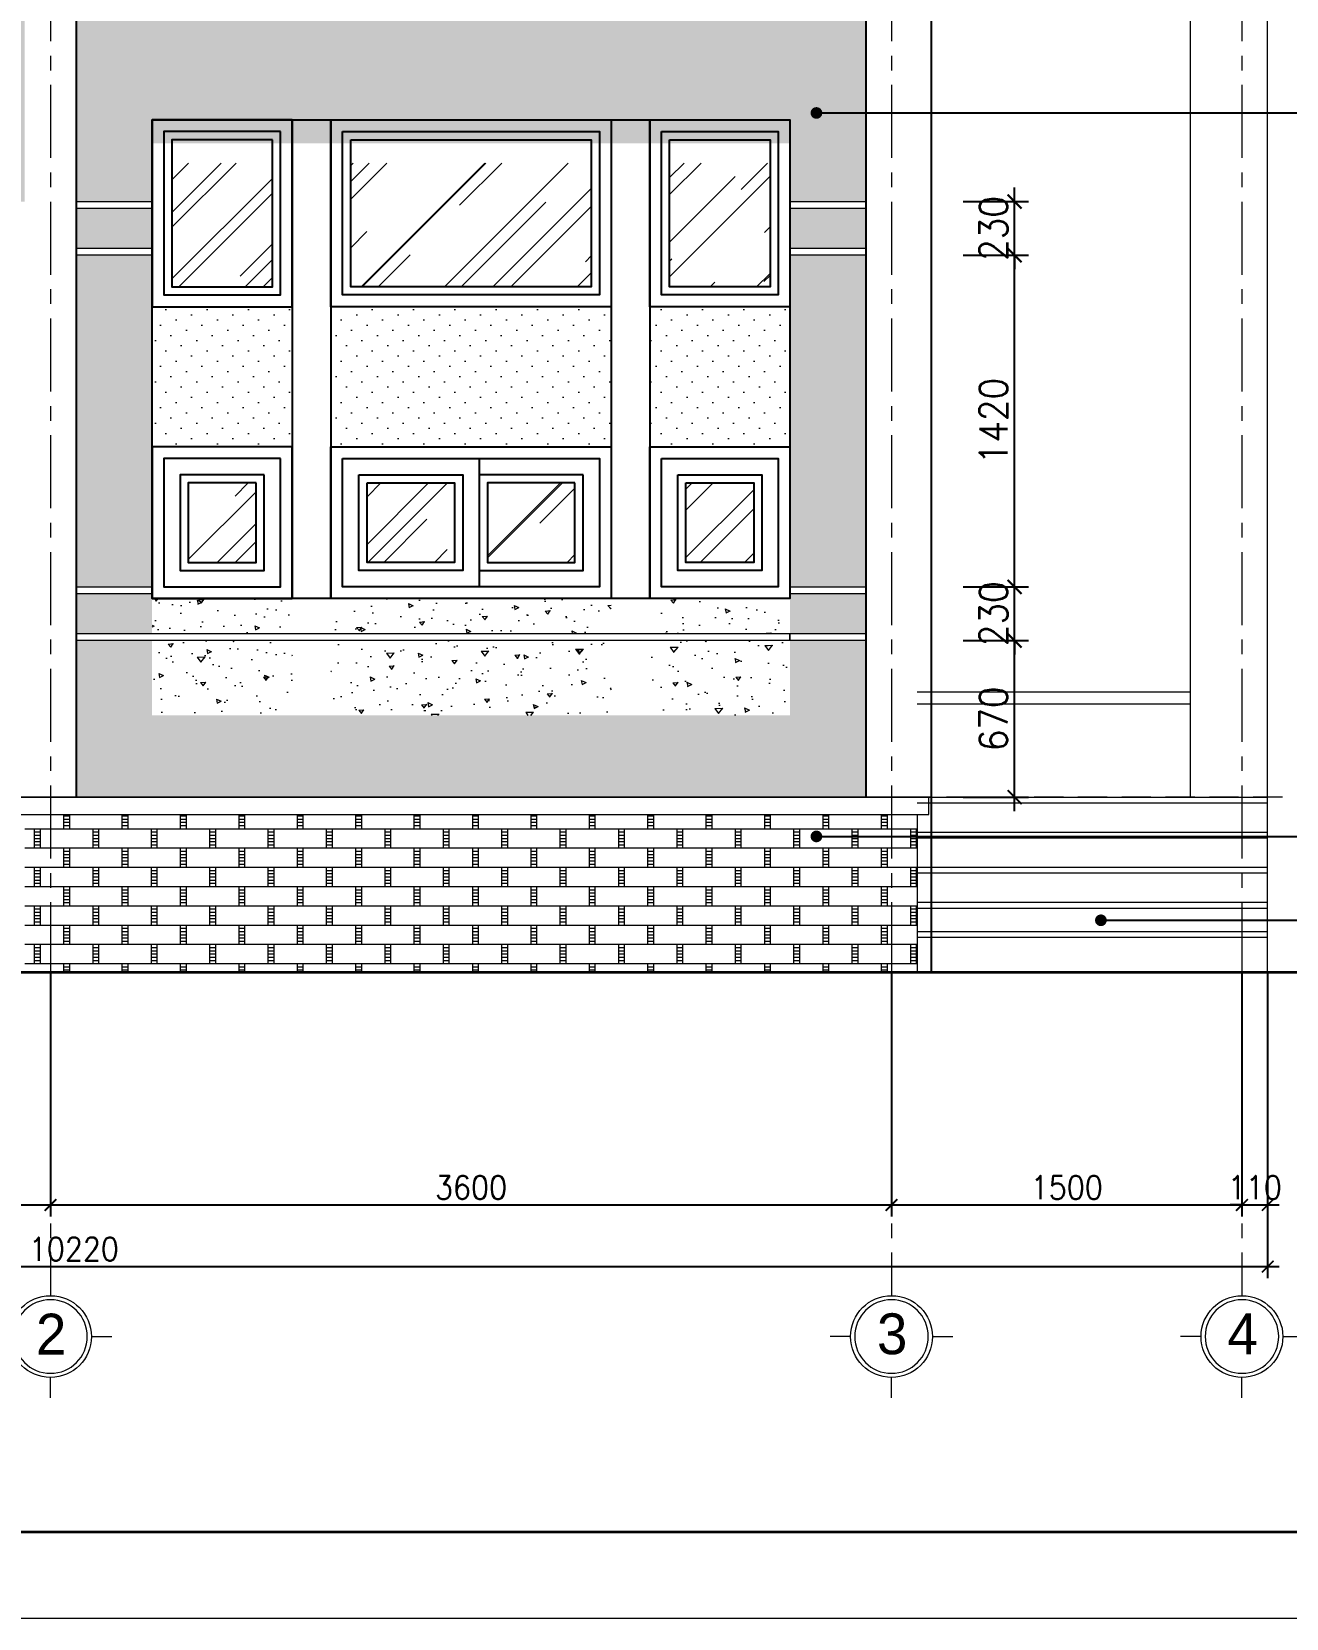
# Model space of a CAD drawing. Header units: millimetres. Extents: x -529782 to -142003, y -492574 to -273331.
# Drawn here: x -182043 to -176673, y -412168 to -405375 of the extents above; entities that cross this region are included whole.
import ezdxf
from ezdxf.enums import TextEntityAlignment as Align

# ---------------------------------------------------------------- set-up
doc = ezdxf.new("R2010")
doc.units = ezdxf.units.MM
doc.header["$LTSCALE"] = 500
doc.header["$MEASUREMENT"] = 0
doc.header["$PDMODE"] = 3
doc.linetypes.add('CENTER', pattern=[2, 1.25, -0.25, 0.25, -0.25])
doc.linetypes.add('HIDDEN', pattern=[0.375, 0.25, -0.125])
doc.layers.get('0').update_dxf_attribs({"linetype": 'CONTINUOUS', "lineweight": 13})
doc.layers.get('Defpoints').update_dxf_attribs({"color": 255, "linetype": 'CONTINUOUS', "lineweight": 13})
for name, color, linetype, lineweight in [('1.cat 30', 30, 'CONTINUOUS', 35), ('2.thay 145', 145, 'CONTINUOUS', 18), ('3.manh 08', 8, 'CONTINUOUS', 9), ('4.dim 08', 8, 'CONTINUOUS', 13), ('6.khuat 75', 75, 'HIDDEN', 18), ('7.tim 67', 67, 'CENTER', 9), ('8.vat lieu 08', 8, 'CONTINUOUS', 5), ('9.text \xad white', 7, 'CONTINUOUS', 15), ('CA.thay 145', 145, 'CONTINUOUS', 18)]:
    doc.layers.add(name, color=color, linetype=linetype, lineweight=lineweight)
doc.layers.add('DKT', color=7, linetype='CONTINUOUS')
doc.layers.add('MANH', color=5, linetype='CONTINUOUS')
doc.styles.add('CA.JSC1', font='')
doc.styles.get("Standard").update_dxf_attribs({"font": 'txt.shx', "width": 0.9})
doc.styles.get('CA.JSC1').set_extended_font_data('.VnAvantH')
doc.dimstyles.new('CA 50', dxfattribs={"dimscale": 0, "dimtxt": 100, "dimasz": 50, "dimexe": 50, "dimexo": 0, "dimgap": 25, "dimtad": 1, "dimdec": 0, "dimzin": 0, "dimdsep": 46, "dimtxsty": 'Standard', "dimblk": 'ARCHTICK', "dimcen": 0.09, "dimdle": 50, "dimclrd": 256, "dimclre": 256, "dimclrt": 7, "dimadec": 0, "dimazin": 0, "dimtfac": 1, "dimtdec": 0, "dimtix": 1, "dimtmove": 2, "dimatfit": 3, "dimldrblk": 'DOT', "dimfxl": 1, "dimtolj": 1, "dimtzin": 0, "dimarcsym": 0})
doc.dimstyles.new('CA 60', dxfattribs={"dimscale": 0, "dimtxt": 120, "dimasz": 60, "dimexe": 60, "dimexo": 0, "dimgap": 30, "dimtad": 1, "dimdec": 0, "dimzin": 0, "dimdsep": 46, "dimtxsty": 'Standard', "dimblk": 'ARCHTICK', "dimcen": 0.09, "dimdle": 60, "dimclrd": 256, "dimclre": 256, "dimclrt": 7, "dimadec": 0, "dimazin": 0, "dimtfac": 1, "dimtdec": 0, "dimtix": 1, "dimtmove": 2, "dimatfit": 3, "dimldrblk": 'DOT', "dimfxl": 1, "dimtolj": 1, "dimtzin": 0, "dimarcsym": 0})
pattern_1 = [(4.999999999999982, (105019.4376296833, 0), (138.8421236435902, -165.4655997516662), [22.5, -247.5]), (310, (105019.4376296833, 0), (130.1304448794082, 188.9976502172657), [18, -198]), (55.45139999999997, (105031.007807226, -13.78879860781272), (268.9725846598409, 23.53184058582795), [19.122057, -210.3426336]), (1.184200000000004, (105061.8640365545, 42.42640687119284), (191.2841295589419, -261.5079000273592), [33.75, -371.25]), (51.63559999999998, (105077.8043669259, 20.63407195093884), (404.9135068213073, 8.369704491915115), [28.6830864, -315.5139]), (306.1842, (105061.8640365545, 42.42640687119284), (404.9135003745738, 8.370020661975701), [27, -297]), (336, (105072.4706382723, 10.6066017177982), (41.21474294033092, -212.0314716342907), [22.5, -247.5]), (281, (105072.4706382723, 10.6066017177982), (205.4425306196299, 102.2125779185862), [17.99999999999996, -197.9999999999997]), (26.45139999999999, (105075.9051889153, -7.062689798589961), (246.657185921829, -109.8190851039854), [19.122057, -210.3426336]), (352.5, (105019.4376296833, 0), (73.19694528376418, 68.03795559190202), [0, -195.6, 0, -201, 0, -198.75]), (322.5, (105019.4376296833, 0), (139.472834970109, 27.86188266073799), [0, -114.6, 0, -191.1, 0, -75.75]), (282.5, (104972.1321860219, 47.30544366138005), (108.4562285444582, -118.0254501957619), [0, -75, 0, -234, 0, -310.5]), (272.5, (104950.9189825863, 68.51864709697648), (144.9479420621846, -102.4769949595399), [0, -97.5, 0, -155.4, 0, -220.5])]

# ---------------------------------------------------------------- blocks, each defined once
blk = doc.blocks.new('khung co loan')
at = {"layer": '1.cat 30'}
blk.add_lwpolyline([(1158.281703106128, -14553.47590842255), (1158.281703106128, -303.4759079545038), (20658.28170374641, -303.4759079545038), (20658.28170374641, -14553.47590842255)], close=True, dxfattribs=at)
at = {"layer": '3.manh 08'}
blk.add_lwpolyline([(0, -14850.00000048772), (21000.00000000023, -14850.00000048772), (21000.00000000023, -4.877219907939434e-07), (0, -4.877219907939434e-07)], close=True, dxfattribs=at)
blk = doc.blocks.new('A$C41BA5761')
at = {"layer": '2.thay 145'}
blk.add_lwpolyline([(839.9994073519047, 524.9998310285737, -3898660.642287513), (839.9994073521084, 525.0001542164828, 1.154242490888426e-06), (839.9994073524431, 524.9999926225864, 1.154242490888426e-06)], format="xyb", dxfattribs=at)
at = {"layer": '3.manh 08'}
for p, q in [((524.9994049160159, 1050.000159478077), (524.9994049160159, 875.0001713204256)), ((174.9994048396911, 525.0001523148676), (-0.000583361616008915, 525.0001523148676)), ((874.9994049923262, 525.0001523148676), (1049.999393193633, 525.0001523148676)), ((524.9994049160159, 0.0001831847475841641), (524.9994049160159, 175.000171342399))]:
    blk.add_line(p, q, dxfattribs=at)
blk.add_arc((524.9994049160159, 525.0001713313977), 349.9999999890093, 359.9999968883953, 359.9999381014106, dxfattribs=at)
blk = doc.blocks.new('_ArchTick')
at = {"color": 1, "linetype": 'ByBlock', "const_width": 0.150000081}
blk.add_lwpolyline([(-0.5000002699998731, -0.5000002699998731), (0.5000002699998731, 0.5000002699998731)], dxfattribs=at)
blk = doc.blocks.new('*D107')
at = {"layer": '4.dim 08', "lineweight": -2, "transparency": 16777216}
for p, q in [((-186862.5623703179, -409402), (-186862.5623703179, -410448.5000000001)), ((-181962.5623703179, -409402), (-181962.5623703179, -410448.5000000001)), ((-186912.5623703179, -410398.5000000001), (-181912.5623703179, -410398.5000000001))]:
    blk.add_line(p, q, dxfattribs=at)
at = {"layer": 'Defpoints', "color": 0, "transparency": 16777216}
for p in [(-186862.5623703179, -409402), (-181962.5623703179, -409402), (-181962.5623703179, -410398.5000000001)]:
    blk.add_point(p, dxfattribs=at)
at = {"layer": '4.dim 08', "lineweight": -2, "transparency": 16777216, "xscale": 50, "yscale": 50, "zscale": 50, "rotation": 180}
blk.add_blockref('_ArchTick', (-186862.5623703179, -410398.5000000001), dxfattribs=at)
at = {"layer": '4.dim 08', "lineweight": -2, "transparency": 16777216, "xscale": 50, "yscale": 50, "zscale": 50}
blk.add_blockref('_ArchTick', (-181962.5623703179, -410398.5000000001), dxfattribs=at)
at = {"layer": '4.dim 08', "color": 7, "transparency": 16777216, "insert": (-184412.5623703179, -410323.5000000001), "char_height": 100, "attachment_point": 5}
blk.add_mtext('\\A1;4900', dxfattribs=at)
blk = doc.blocks.new('_DOT')
at = {"color": 1, "linetype": 'ByBlock'}
blk.add_line((-0.5, 0), (-1, 0), dxfattribs=at)
at = {"color": 1, "linetype": 'ByBlock', "const_width": 0.5}
blk.add_lwpolyline([(-0.25, 0, 1), (0.25, 0, 1)], format="xyb", close=True, dxfattribs=at)
blk = doc.blocks.new('*D108')
at = {"layer": '4.dim 08', "lineweight": -2, "transparency": 16777216}
for p, q in [((-181962.5623703179, -409402), (-181962.5623703179, -410448.5000000001)), ((-178362.5623703187, -409402), (-178362.5623703187, -410448.5000000001)), ((-182012.5623703179, -410398.5000000001), (-178312.5623703187, -410398.5000000001))]:
    blk.add_line(p, q, dxfattribs=at)
at = {"layer": 'Defpoints', "color": 0, "transparency": 16777216}
for p in [(-181962.5623703179, -409402), (-178362.5623703187, -409402), (-178362.5623703187, -410398.5000000001)]:
    blk.add_point(p, dxfattribs=at)
at = {"layer": '4.dim 08', "lineweight": -2, "transparency": 16777216, "xscale": 50, "yscale": 50, "zscale": 50, "rotation": 180}
blk.add_blockref('_ArchTick', (-181962.5623703179, -410398.5000000001), dxfattribs=at)
at = {"layer": '4.dim 08', "lineweight": -2, "transparency": 16777216, "xscale": 50, "yscale": 50, "zscale": 50}
blk.add_blockref('_ArchTick', (-178362.5623703187, -410398.5000000001), dxfattribs=at)
at = {"layer": '4.dim 08', "color": 7, "transparency": 16777216, "insert": (-180162.5623703183, -410323.5000000001), "char_height": 100, "attachment_point": 5}
blk.add_mtext('\\A1;3600', dxfattribs=at)
blk = doc.blocks.new('*D109')
at = {"layer": '4.dim 08', "lineweight": -2, "transparency": 16777216}
for p, q in [((-178362.5623703187, -409402), (-178362.5623703187, -410448.5000000001)), ((-176862.5623703179, -409402), (-176862.5623703179, -410448.5000000001)), ((-178412.5623703187, -410398.5000000001), (-176812.5623703179, -410398.5000000001))]:
    blk.add_line(p, q, dxfattribs=at)
at = {"layer": 'Defpoints', "color": 0, "transparency": 16777216}
for p in [(-178362.5623703187, -409402), (-176862.5623703179, -409402), (-176862.5623703179, -410398.5000000001)]:
    blk.add_point(p, dxfattribs=at)
at = {"layer": '4.dim 08', "lineweight": -2, "transparency": 16777216, "xscale": 50, "yscale": 50, "zscale": 50, "rotation": 180}
blk.add_blockref('_ArchTick', (-178362.5623703187, -410398.5000000001), dxfattribs=at)
at = {"layer": '4.dim 08', "lineweight": -2, "transparency": 16777216, "xscale": 50, "yscale": 50, "zscale": 50}
blk.add_blockref('_ArchTick', (-176862.5623703179, -410398.5000000001), dxfattribs=at)
at = {"layer": '4.dim 08', "color": 7, "transparency": 16777216, "insert": (-177612.5623703183, -410323.5000000001), "char_height": 100, "attachment_point": 5}
blk.add_mtext('\\A1;1500', dxfattribs=at)
blk = doc.blocks.new('*D110')
at = {"layer": '4.dim 08', "lineweight": -2, "transparency": 16777216}
for p, q in [((-176862.5623703179, -409402), (-176862.5623703179, -410448.5000000001)), ((-176752.5623703165, -409402), (-176752.5623703165, -410448.5000000001)), ((-176862.5623703179, -410398.5000000001), (-176912.5623703179, -410398.5000000001)), ((-176862.5623703179, -410398.5000000001), (-176752.5623703165, -410398.5000000001)), ((-176752.5623703165, -410398.5000000001), (-176702.5623703165, -410398.5000000001))]:
    blk.add_line(p, q, dxfattribs=at)
at = {"layer": 'Defpoints', "color": 0, "transparency": 16777216}
for p in [(-176862.5623703179, -409402), (-176752.5623703165, -409402), (-176752.5623703165, -410398.5000000001)]:
    blk.add_point(p, dxfattribs=at)
at = {"layer": '4.dim 08', "lineweight": -2, "transparency": 16777216, "xscale": 50, "yscale": 50, "zscale": 50}
blk.add_blockref('_ArchTick', (-176862.5623703179, -410398.5000000001), dxfattribs=at)
at = {"layer": '4.dim 08', "lineweight": -2, "transparency": 16777216, "xscale": 50, "yscale": 50, "zscale": 50, "rotation": 180}
blk.add_blockref('_ArchTick', (-176752.5623703165, -410398.5000000001), dxfattribs=at)
at = {"layer": '4.dim 08', "color": 7, "transparency": 16777216, "insert": (-176807.5623703172, -410323.5000000001), "char_height": 100, "attachment_point": 5}
blk.add_mtext('\\A1;110', dxfattribs=at)
blk = doc.blocks.new('*D111')
at = {"layer": '4.dim 08', "lineweight": -2, "transparency": 16777216}
for p, q in [((-186972.5623703179, -409402), (-186972.5623703179, -410712.5000000001)), ((-176752.5623703165, -409402), (-176752.5623703165, -410712.5000000001)), ((-187022.5623703179, -410662.5000000001), (-176702.5623703165, -410662.5000000001))]:
    blk.add_line(p, q, dxfattribs=at)
at = {"layer": 'Defpoints', "color": 0, "transparency": 16777216}
for p in [(-186972.5623703179, -409402), (-176752.5623703165, -409402), (-176752.5623703165, -410662.5000000001)]:
    blk.add_point(p, dxfattribs=at)
at = {"layer": '4.dim 08', "lineweight": -2, "transparency": 16777216, "xscale": 50, "yscale": 50, "zscale": 50, "rotation": 180}
blk.add_blockref('_ArchTick', (-186972.5623703179, -410662.5000000001), dxfattribs=at)
at = {"layer": '4.dim 08', "lineweight": -2, "transparency": 16777216, "xscale": 50, "yscale": 50, "zscale": 50}
blk.add_blockref('_ArchTick', (-176752.5623703165, -410662.5000000001), dxfattribs=at)
at = {"layer": '4.dim 08', "color": 7, "transparency": 16777216, "insert": (-181862.5623703172, -410587.5000000001), "char_height": 100, "attachment_point": 5}
blk.add_mtext('\\A1;10220', dxfattribs=at)
blk = doc.blocks.new('*D316')
at = {"layer": '4.dim 08', "lineweight": -2, "transparency": 16777216}
for p, q in [((-177835.7444642841, -408712), (-177835.7444642841, -407922.0000000001)), ((-178055.7444642841, -407982.0000000001), (-177775.7444642841, -407982.0000000001)), ((-178055.7444642841, -408652), (-177775.7444642841, -408652))]:
    blk.add_line(p, q, dxfattribs=at)
at = {"layer": 'Defpoints', "color": 0, "transparency": 16777216}
for p in [(-178055.7444642841, -407982.0000000001), (-177835.7444642841, -407982.0000000001), (-178055.7444642841, -408652)]:
    blk.add_point(p, dxfattribs=at)
at = {"layer": '4.dim 08', "lineweight": -2, "transparency": 16777216, "xscale": 60, "yscale": 60, "zscale": 60}
for p, rotation in [((-177835.7444642841, -407982.0000000001), 90), ((-177835.7444642841, -408652), 270)]:
    blk.add_blockref('_ArchTick', p, dxfattribs=dict(at, rotation=rotation))
at = {"layer": '4.dim 08', "color": 7, "transparency": 16777216, "insert": (-177925.744464284, -408317.0000000001), "char_height": 120, "attachment_point": 5, "rotation": 90}
blk.add_mtext('\\A1;670', dxfattribs=at)
blk = doc.blocks.new('*D317')
at = {"layer": '4.dim 08', "lineweight": -2, "transparency": 16777216}
for p, q in [((-178055.7444642841, -407752.0000000001), (-177775.7444642841, -407752.0000000001)), ((-177835.7444642841, -407752.0000000001), (-177835.7444642841, -407692.0000000001)), ((-177835.7444642841, -407982.0000000001), (-177835.7444642841, -407752.0000000001)), ((-178055.7444642841, -407982.0000000001), (-177775.7444642841, -407982.0000000001)), ((-177835.7444642841, -407982.0000000001), (-177835.7444642841, -408042.0000000001))]:
    blk.add_line(p, q, dxfattribs=at)
at = {"layer": 'Defpoints', "color": 0, "transparency": 16777216}
for p in [(-178055.7444642841, -407752.0000000001), (-177835.7444642841, -407752.0000000001), (-178055.7444642841, -407982.0000000001)]:
    blk.add_point(p, dxfattribs=at)
at = {"layer": '4.dim 08', "lineweight": -2, "transparency": 16777216, "xscale": 60, "yscale": 60, "zscale": 60}
for p, rotation in [((-177835.7444642841, -407752.0000000001), 270), ((-177835.7444642841, -407982.0000000001), 90)]:
    blk.add_blockref('_ArchTick', p, dxfattribs=dict(at, rotation=rotation))
at = {"layer": '4.dim 08', "color": 7, "transparency": 16777216, "insert": (-177925.744464284, -407867.0000000001), "char_height": 120, "attachment_point": 5, "rotation": 90}
blk.add_mtext('\\A1;230', dxfattribs=at)
blk = doc.blocks.new('*D318')
at = {"layer": '4.dim 08', "lineweight": -2, "transparency": 16777216}
for p, q in [((-177835.7444642841, -407812.0000000001), (-177835.7444642841, -406272)), ((-178055.7444642841, -406332), (-177775.7444642841, -406332)), ((-178055.7444642841, -407752.0000000001), (-177775.7444642841, -407752.0000000001))]:
    blk.add_line(p, q, dxfattribs=at)
at = {"layer": 'Defpoints', "color": 0, "transparency": 16777216}
for p in [(-178055.7444642841, -406332), (-177835.7444642841, -406332), (-178055.7444642841, -407752.0000000001)]:
    blk.add_point(p, dxfattribs=at)
at = {"layer": '4.dim 08', "lineweight": -2, "transparency": 16777216, "xscale": 60, "yscale": 60, "zscale": 60}
for p, rotation in [((-177835.7444642841, -406332), 90), ((-177835.7444642841, -407752.0000000001), 270)]:
    blk.add_blockref('_ArchTick', p, dxfattribs=dict(at, rotation=rotation))
at = {"layer": '4.dim 08', "color": 7, "transparency": 16777216, "insert": (-177925.744464284, -407042.0000000001), "char_height": 120, "attachment_point": 5, "rotation": 90}
blk.add_mtext('\\A1;1420', dxfattribs=at)
blk = doc.blocks.new('*D319')
at = {"layer": '4.dim 08', "lineweight": -2, "transparency": 16777216}
for p, q in [((-177835.7444642841, -406102), (-177835.7444642841, -406042)), ((-178055.7444642841, -406102), (-177775.7444642841, -406102)), ((-177835.7444642841, -406332), (-177835.7444642841, -406102)), ((-178055.7444642841, -406332), (-177775.7444642841, -406332)), ((-177835.7444642841, -406332), (-177835.7444642841, -406392))]:
    blk.add_line(p, q, dxfattribs=at)
at = {"layer": 'Defpoints', "color": 0, "transparency": 16777216}
for p in [(-178055.7444642841, -406102), (-177835.7444642841, -406102), (-178055.7444642841, -406332)]:
    blk.add_point(p, dxfattribs=at)
at = {"layer": '4.dim 08', "lineweight": -2, "transparency": 16777216, "xscale": 60, "yscale": 60, "zscale": 60}
for p, rotation in [((-177835.7444642841, -406102), 270), ((-177835.7444642841, -406332), 90)]:
    blk.add_blockref('_ArchTick', p, dxfattribs=dict(at, rotation=rotation))
at = {"layer": '4.dim 08', "color": 7, "transparency": 16777216, "insert": (-177925.744464284, -406217.0000000001), "char_height": 120, "attachment_point": 5, "rotation": 90}
blk.add_mtext('\\A1;230', dxfattribs=at)

msp = doc.modelspace()

# ---------------------------------------------------------------- hatches: boundary and pattern name
at = {"layer": '2.thay 145'}
h = msp.add_hatch(dxfattribs=at)
h.set_pattern_fill('AR-CONC', color=256, scale=30, angle=315, style=0)
h.set_pattern_definition(pattern_1)
h.paths.add_polyline_path([(-185512.5623703252, -406131.9999999999), (-186042.5623703166, -406131.9999999999), (-186042.5623703166, -406301.9999999999), (-185512.5623703252, -406301.9999999999)])
h.paths.add_polyline_path([(-185512.5623703252, -406331.9999999999), (-186042.5623703166, -406331.9999999999), (-186042.5623703166, -407752), (-185512.5623703252, -407752)])
h.paths.add_polyline_path([(-185512.5623703251, -407782), (-186042.5623703166, -407782), (-186042.5623703166, -407952), (-185512.5623703252, -407952)])
h.paths.add_polyline_path([(-185512.5623703251, -407981.9999999999), (-186042.5623703166, -407982.0000000001), (-186042.5623703166, -408178.6000000002), (-186042.5623703166, -408652.0000000001), (-185972.5623703165, -408652), (-185512.5623703252, -408652)])
h.paths.add_polyline_path([(-182072.5623703165, -405302.0000000001), (-186042.5623703166, -405302.0000000001), (-186042.5623703166, -406101.9999999999), (-185512.5623703252, -406101.9999999999), (-185512.5623703252, -405752.0000000001), (-182612.5623703164, -405752.0000000002), (-182612.5623703164, -406101.9999999999), (-182072.5623703165, -406102.0000000001)])
h.paths.add_polyline_path([(-181852.5623703166, -406132), (-181852.5623703166, -406302), (-181527.5623703166, -406302), (-181527.5623703165, -406132)])
h.paths.add_polyline_path([(-181852.5623703166, -406332), (-181852.5623703166, -407752.0000000001), (-181527.5623703164, -407752.0000000001), (-181527.5623703165, -406332)])
h.paths.add_polyline_path([(-181852.5623703166, -407782), (-181852.5623703166, -407952.0000000001), (-181527.5623703165, -407952.0000000001), (-181527.5623703164, -407782.0000000001)])
h.paths.add_polyline_path([(-182132.5623703166, -407752.0000000001), (-182132.5623703166, -406331.9999999999), (-182612.5623703164, -406332), (-182612.5623703164, -407752.0000000001)])
h.paths.add_polyline_path([(-182132.5623703166, -407952.0000000001), (-182132.5623703166, -407781.9999999999), (-182612.5623703164, -407782.0000000001), (-182612.5623703164, -407952.0000000001)])
h.paths.add_polyline_path([(-182132.5623703166, -408652), (-182132.5623703166, -407982.0000000002), (-182612.5623703164, -407982.0000000001), (-182612.5623703164, -408652)])
h.paths.add_polyline_path([(-182132.5623703166, -406302), (-182132.5623703166, -406132), (-182612.5623703164, -406132), (-182612.5623703164, -406301.9999999999)])
h.paths.add_polyline_path([(-178472.5623703165, -408652.0000000001), (-178472.5623703165, -407982.0000000001), (-178797.5623703165, -407982.0000000001), (-178797.5623703165, -408302), (-181527.5623703165, -408302.0000000001), (-181527.5623703165, -407982.0000000001), (-181852.5623703166, -407982.0000000001), (-181852.5623703166, -408652.0000000001)])
h.paths.add_polyline_path([(-178472.5623703164, -407952.0000000001), (-178472.5623703165, -407782), (-178797.5623703163, -407782), (-178797.5623703164, -407952.0000000001)])
h.paths.add_polyline_path([(-178472.5623703165, -407752.0000000001), (-178472.5623703165, -406331.9999999999), (-178797.5623703165, -406332), (-178797.5623703165, -407752.0000000001)])
h.paths.add_polyline_path([(-178472.5623703165, -406301.9999999999), (-178472.5623703165, -406132.0000000001), (-178797.5623703165, -406132), (-178797.5623703165, -406302)])
h.paths.add_polyline_path([(-178472.5623703165, -406102.0000000001), (-178472.5623703165, -405302.0000000002), (-181852.5623703166, -405302), (-181852.5623703166, -406101.9999999999), (-181527.5623703166, -406102), (-181527.5623703165, -405852), (-178797.5623703164, -405852), (-178797.5623703164, -406102)])
h = msp.add_hatch(dxfattribs=at)
h.set_pattern_fill('AR-CONC', color=256, scale=30, angle=315, style=0)
h.set_pattern_definition(pattern_1)
h.paths.add_polyline_path([(-180927.5623703166, -407802.0000000002), (-181527.5623703165, -407802.0000000001), (-181527.5623703165, -407952), (-180927.5623703166, -407951.9999999999)])
h.paths.add_polyline_path([(-180927.5623703166, -407982.0000000001), (-181527.5623703165, -407982), (-181527.5623703166, -408302), (-180927.5623703166, -408302)])
h.paths.add_polyline_path([(-179562.5623703166, -407802.0000000001), (-180762.5623703165, -407802.0000000001), (-180762.5623703166, -407952.0000000001), (-179562.5623703165, -407952.0000000001)])
h.paths.add_polyline_path([(-179562.5623703166, -407982.0000000001), (-180762.5623703166, -407982.0000000001), (-180762.5623703166, -408302.0000000001), (-179562.5623703166, -408302.0000000001)])
h.paths.add_polyline_path([(-178797.5623703165, -407802.0000000001), (-179397.5623703166, -407802.0000000001), (-179397.5623703166, -407952), (-178797.5623703165, -407952)])
h.paths.add_polyline_path([(-178797.5623703165, -407982.0000000001), (-179397.5623703166, -407982.0000000001), (-179397.5623703166, -408302.0000000001), (-178797.5623703165, -408302)])
at = {"layer": '8.vat lieu 08'}
h = msp.add_hatch(dxfattribs=at)
h.set_pattern_fill('AR-RROOF', color=256, scale=300, angle=45, style=0)
h.set_pattern_definition([(45, (83285.7555357159, 0), (254.5584412271571, 678.8225099390856), [4500, -600, 1500, -300]), (45, (83461.82512423136, 388.2016228714145), (-494.2676400493967, 70.00357133746823), [900, -99, 1800, -225]), (45, (83211.50932369131, 286.3782463805517), (960.9581156325181, 1245.21504166951), [2400, -420, 1200, -300])])
h.paths.add_polyline_path([(-181012.5623703165, -405937), (-181442.5623703165, -405937), (-181442.5623703165, -406467.0000000001), (-181012.5623703165, -406467.0000000001)])
h.paths.add_polyline_path([(-179647.5623703165, -405937.0000000001), (-180677.5623703165, -405937), (-180677.5623703165, -406467), (-179647.5623703165, -406467)])
h.paths.add_polyline_path([(-178882.5623703165, -405937.0000000001), (-179312.5623703165, -405937), (-179312.5623703165, -406467.0000000001), (-178882.5623703165, -406467.0000000001)])
h.paths.add_polyline_path([(-178952.5623703163, -407307.0000000001), (-179242.5623703164, -407307), (-179242.5623703163, -407647.0000000001), (-178952.5623703163, -407647.0000000001)])
h.paths.add_polyline_path([(-179717.5623703165, -407307.0000000001), (-180092.5623703165, -407307.0000000001), (-180092.5623703165, -407647.0000000001), (-179717.5623703165, -407647.0000000001)])
h.paths.add_polyline_path([(-180232.5623703165, -407307.0000000001), (-180607.5623703165, -407307.0000000001), (-180607.5623703165, -407647.0000000001), (-180232.5623703165, -407647.0000000001)])
h.paths.add_polyline_path([(-181082.5623703164, -407307), (-181372.5623703165, -407307.0000000001), (-181372.5623703164, -407647.0000000001), (-181082.5623703164, -407647.0000000001)])
h = msp.add_hatch(dxfattribs=at)
h.set_pattern_fill('BRSTONE', color=256, scale=250, style=0)
h.set_pattern_definition([(0, (105019.4376296833, 0), (0, 82.5), []), (90, (105244.4376296833, 0), (-125, 82.50000000000001), [82.5, -82.5]), (90, (105219.4376296833, 0), (-125, 82.50000000000001), [82.5, -82.5]), (0, (105244.4376296833, 13.75), (125, 82.5), [-225, 25]), (0, (105244.4376296833, 27.5), (125, 82.5), [-225, 25]), (0, (105244.4376296833, 41.25), (125, 82.5), [-225, 25]), (0, (105244.4376296833, 55), (125, 82.5), [-225, 25]), (0, (105244.4376296833, 68.75), (125, 82.5), [-225, 25])])
h.paths.add_polyline_path([(-178252.5623703165, -408727), (-182072.5623703166, -408727.0000000001), (-182072.5623703166, -409402), (-178252.5623703166, -409402)])
at = {"layer": 'CA.thay 145'}
h = msp.add_hatch(dxfattribs=at)
h.set_pattern_fill('DOTS', color=33, scale=1000, angle=315, style=0)
h.set_pattern_definition([(315, (105019.4376296833, 0), (66.29126073623883, 22.09708691207959), [0, -62.5])])
h.paths.add_polyline_path([(-180927.5623703166, -406552.0000000001), (-181527.5623703165, -406552.0000000001), (-181527.5623703165, -407152), (-180927.5623703166, -407152.0000000001)])
h.paths.add_polyline_path([(-179562.5623703165, -406552), (-180762.5623703165, -406552), (-180762.5623703165, -407152.0000000001), (-179562.5623703165, -407152.0000000001)])
h.paths.add_polyline_path([(-178797.5623703165, -406552.0000000001), (-179397.5623703166, -406552.0000000001), (-179397.5623703166, -407152.0000000001), (-178797.5623703165, -407152)])

# ---------------------------------------------------------------- linework, layer by layer
at = {"layer": '1.cat 30'}
msp.add_line((-192725.7469919605, -409402), (-171439.4067603236, -409402), dxfattribs=at)
at = {"layer": '6.khuat 75'}
msp.add_line((-171439.4067603236, -408652), (-192725.7469919606, -408652), dxfattribs=at)
at = {"layer": '7.tim 67', "ltscale": 0.5}
for p, q in [((-181962.5623703179, -394102.6526801315), (-181962.5623703179, -410699.5000000001)), ((-178362.5623703187, -394102.6526801315), (-178362.5623703187, -410699.5000000001)), ((-176862.5623703179, -394102.6526801315), (-176862.5623703179, -410699.5000000001))]:
    msp.add_line(p, q, dxfattribs=at)
at = {"layer": 'CA.thay 145', "color": 33}
for p, q in [((-176752.5623703165, -409402), (-176752.5623703165, -398803.2153675393)), ((-177082.5623703163, -408652), (-177082.5623703165, -405302.0000000002))]:
    msp.add_line(p, q, dxfattribs=at)
at = {"layer": 'CA.thay 145'}
for p, q in [((-181527.5623703165, -407152.0000000001), (-181527.5623703165, -405752)), ((-178797.5623703165, -407152.0000000001), (-178797.5623703165, -405752)), ((-181527.5623703165, -407802.0000000001), (-181527.5623703165, -407202.0000000001)), ((-178797.5623703164, -407802.0000000002), (-178797.5623703165, -407202.0000000001)), ((-181527.5623703166, -407802.0000000001), (-180927.5623703165, -407802.0000000001)), ((-181527.5623703165, -407802.0000000001), (-180927.5623703165, -407802.0000000001)), ((-180762.5623703165, -407802.0000000001), (-179562.5623703165, -407802.0000000001)), ((-180762.5623703165, -407802.0000000001), (-179562.5623703164, -407802.0000000002)), ((-179397.5623703165, -407802.0000000001), (-178797.5623703165, -407802.0000000001)), ((-179397.5623703164, -407802.0000000002), (-178797.5623703164, -407802.0000000002)), ((-178252.5623703166, -408202.0000000001), (-177082.5623703165, -408202)), ((-178252.5623703166, -408252.0000000001), (-177082.5623703165, -408252)), ((-182122.5623703166, -408652), (-178252.5623703166, -408652.0000000001)), ((-178252.5623703166, -408652.0000000001), (-176752.5623703166, -408652)), ((-178252.5623703166, -408677.0000000001), (-176752.5623703166, -408677)), ((-182122.5623703166, -408727), (-178252.5623703166, -408727.0000000001)), ((-178252.5623703166, -408727.0000000001), (-178252.5623703166, -409402)), ((-178252.5623703166, -408802), (-176752.5623703166, -408802)), ((-178252.5623703166, -408827), (-176752.5623703166, -408827)), ((-178252.5623703166, -408952), (-176752.5623703166, -408952)), ((-178252.5623703166, -408977), (-176752.5623703166, -408977)), ((-178252.5623703166, -409102), (-176752.5623703166, -409102)), ((-178252.5623703166, -409127), (-176752.5623703166, -409127)), ((-178252.5623703166, -409227), (-176752.5623703166, -409227.0000000001)), ((-178252.5623703166, -409252), (-176752.5623703166, -409252.0000000001))]:
    msp.add_line(p, q, dxfattribs=at)
for points in [[(-181527.5623703165, -405752), (-180927.5623703165, -405752), (-180927.5623703165, -406552.0000000001), (-181527.5623703165, -406552.0000000001)], [(-180762.5623703165, -405752), (-179562.5623703165, -405752), (-179562.5623703165, -406552.0000000001), (-180762.5623703165, -406552.0000000001)], [(-180762.5623703165, -405752), (-179562.5623703165, -405752), (-179562.5623703165, -406552.0000000001), (-180762.5623703165, -406552.0000000001)], [(-180762.5623703165, -405752), (-179562.5623703165, -405752), (-179562.5623703165, -406552), (-180762.5623703165, -406552)], [(-179397.5623703165, -405752), (-178797.5623703165, -405752), (-178797.5623703165, -406552.0000000001), (-179397.5623703165, -406552.0000000001)], [(-181527.5623703164, -407152.0000000001), (-180927.5623703164, -407152.0000000001), (-180927.5623703165, -407802.0000000001), (-181527.5623703165, -407802.0000000001)], [(-180762.5623703165, -407152.0000000001), (-179562.5623703165, -407152.0000000001), (-179562.5623703165, -407802.0000000001), (-180762.5623703165, -407802.0000000001)], [(-179397.5623703164, -407152.0000000001), (-178797.5623703163, -407152.0000000001), (-178797.5623703165, -407802.0000000001), (-179397.5623703165, -407802.0000000001)], [(-178202.5623703165, -408652.0000000001), (-182122.5623703166, -408652.0000000001), (-182122.5623703166, -408727), (-178202.5623703165, -408727)]]:
    msp.add_lwpolyline(points, close=True, dxfattribs=at)
for points in [[(-181852.5623703166, -406102), (-181527.5623703166, -406102), (-181527.5623703166, -406132), (-181852.5623703166, -406132)], [(-178472.5623703165, -406132), (-178797.5623703164, -406132), (-178797.5623703164, -406102), (-178472.5623703165, -406102)], [(-181852.5623703166, -406302), (-181527.5623703166, -406302), (-181527.5623703166, -406332), (-181852.5623703166, -406332)], [(-178472.5623703165, -406332), (-178797.5623703164, -406332), (-178797.5623703164, -406302), (-178472.5623703165, -406302)], [(-181852.5623703166, -407752.0000000001), (-181527.5623703166, -407752.0000000001), (-181527.5623703166, -407782.0000000001), (-181852.5623703166, -407782.0000000001)], [(-178472.5623703165, -407782.0000000001), (-178797.5623703164, -407782.0000000001), (-178797.5623703164, -407752.0000000001), (-178472.5623703165, -407752.0000000001)], [(-181852.5623703166, -407952.0000000001), (-178797.5623703166, -407952.0000000001), (-178797.5623703166, -407982.0000000001), (-181852.5623703166, -407982.0000000001)], [(-178472.5623703165, -407982.0000000001), (-178797.5623703164, -407982.0000000001), (-178797.5623703164, -407952.0000000001), (-178472.5623703165, -407952.0000000001)]]:
    msp.add_lwpolyline(points, dxfattribs=at)
at = {"layer": 'DKT'}
for p, q in [((-181852.5623703166, -405302.0000000001), (-181852.5623703166, -408652)), ((-178472.5623703165, -405302.0000000001), (-178472.5623703165, -408652)), ((-178192.5623703165, -405302), (-178192.5623703165, -409402)), ((-180927.5623703165, -405752), (-180927.5623703165, -407802.0000000002)), ((-180762.5623703165, -405752), (-180762.5623703165, -407802.0000000002)), ((-179562.5623703165, -405752), (-179562.5623703165, -407802.0000000002)), ((-179397.5623703165, -405752), (-179397.5623703165, -407802.0000000002))]:
    msp.add_line(p, q, dxfattribs=at)
for points in [[(-181527.5623703165, -405752), (-178797.5623703165, -405752), (-178797.5623703164, -407802.0000000002), (-181527.5623703164, -407802.0000000002)], [(-180927.5623703165, -405752), (-181527.5623703165, -405752), (-181527.5623703165, -406552.0000000001), (-180927.5623703165, -406552.0000000001)], [(-180762.5623703165, -405752), (-179562.5623703165, -405752), (-179562.5623703165, -406552), (-180762.5623703165, -406552)], [(-179397.5623703165, -405752), (-178797.5623703165, -405752), (-178797.5623703165, -406552.0000000001), (-179397.5623703165, -406552.0000000001)], [(-180977.5623703165, -405802), (-181477.5623703165, -405802), (-181477.5623703165, -406502.0000000001), (-180977.5623703165, -406502.0000000001)], [(-180712.5623703165, -405802), (-179612.5623703165, -405802), (-179612.5623703165, -406502), (-180712.5623703165, -406502)], [(-179347.5623703165, -405802), (-178847.5623703165, -405802), (-178847.5623703165, -406502.0000000001), (-179347.5623703165, -406502.0000000001)], [(-180927.5623703164, -407152.0000000001), (-181527.5623703164, -407152.0000000001), (-181527.5623703164, -407802.0000000001), (-180927.5623703164, -407802.0000000001)], [(-180977.5623703164, -407202.0000000001), (-181477.5623703164, -407202.0000000001), (-181477.5623703164, -407752.0000000001), (-180977.5623703164, -407752.0000000001)], [(-180762.5623703165, -407152.0000000001), (-179562.5623703165, -407152.0000000001), (-179562.5623703165, -407802.0000000001), (-180762.5623703165, -407802.0000000001)], [(-180712.5623703165, -407202.0000000001), (-179612.5623703165, -407202.0000000001), (-179612.5623703165, -407752.0000000001), (-180712.5623703165, -407752.0000000001)], [(-180712.5623703165, -407202.0000000001), (-180127.5623703165, -407202.0000000001), (-180127.5623703165, -407752.0000000001), (-180712.5623703165, -407752.0000000001)], [(-179397.5623703164, -407152.0000000001), (-178797.5623703163, -407152.0000000001), (-178797.5623703163, -407802.0000000001), (-179397.5623703164, -407802.0000000001)], [(-179347.5623703164, -407202.0000000001), (-178847.5623703163, -407202.0000000001), (-178847.5623703163, -407752.0000000001), (-179347.5623703164, -407752.0000000001)], [(-181047.5623703164, -407272.0000000001), (-181407.5623703164, -407272.0000000001), (-181407.5623703164, -407682.0000000001), (-181047.5623703164, -407682.0000000001)], [(-180642.5623703165, -407272.0000000001), (-180197.5623703165, -407272.0000000001), (-180197.5623703165, -407682.0000000001), (-180642.5623703165, -407682.0000000001)], [(-179682.5623703165, -407272.0000000001), (-180127.5623703165, -407272.0000000001), (-180127.5623703165, -407682.0000000001), (-179682.5623703165, -407682.0000000001)], [(-179277.5623703164, -407272.0000000001), (-178917.5623703163, -407272.0000000001), (-178917.5623703163, -407682.0000000001), (-179277.5623703164, -407682.0000000001)]]:
    msp.add_lwpolyline(points, close=True, dxfattribs=at)
at = {"layer": 'MANH'}
for points in [[(-181012.5623703165, -405837), (-181442.5623703165, -405837), (-181442.5623703165, -406467.0000000001), (-181012.5623703165, -406467.0000000001)], [(-180677.5623703165, -405837), (-179647.5623703165, -405837), (-179647.5623703165, -406467), (-180677.5623703165, -406467)], [(-179312.5623703165, -405837), (-178882.5623703165, -405837), (-178882.5623703165, -406467.0000000001), (-179312.5623703165, -406467.0000000001)], [(-181082.5623703164, -407307.0000000001), (-181372.5623703164, -407307.0000000001), (-181372.5623703164, -407647.0000000001), (-181082.5623703164, -407647.0000000001)], [(-180607.5623703165, -407307.0000000001), (-180232.5623703165, -407307.0000000001), (-180232.5623703165, -407647.0000000001), (-180607.5623703165, -407647.0000000001)], [(-179717.5623703165, -407307.0000000001), (-180092.5623703165, -407307.0000000001), (-180092.5623703165, -407647.0000000001), (-179717.5623703165, -407647.0000000001)], [(-179242.5623703164, -407307.0000000001), (-178952.5623703163, -407307.0000000001), (-178952.5623703163, -407647.0000000001), (-179242.5623703164, -407647.0000000001)]]:
    msp.add_lwpolyline(points, close=True, dxfattribs=at)

# ---------------------------------------------------------------- block references
at = {"layer": '2.thay 145'}
for name, p, xscale, yscale, zscale in [('khung co loan', (-194164.2456382315, -393725.7584568972), 1.241924691043096, 1.241924691072199, 1.241924691059295), ('A$C41BA5761', (-182225.062072776, -411224.5000797391), 0.5, 0.5, 0.5), ('A$C41BA5761', (-178625.0620727767, -411224.5000797391), 0.5, 0.5, 0.5), ('A$C41BA5761', (-177125.062072776, -411224.5000797391), 0.5, 0.5, 0.5)]:
    msp.add_blockref(name, p, dxfattribs=dict(at, xscale=xscale, yscale=yscale, zscale=zscale))

# ---------------------------------------------------------------- texts
at = {"layer": '9.text \xad white', "style": 'CA.JSC1'}
for s, p in [('2', (-181959.8120537953, -410950.2500578591)), ('3', (-178359.812053796, -410950.2500578591)), ('4', (-176859.8120537953, -410950.2500578591))]:
    msp.add_text(s, height=174.9999882000658, dxfattribs=at).set_placement(p, align=Align.MIDDLE)

# ---------------------------------------------------------------- dimensions: what is measured, and where the dimension line sits
at = {"layer": '4.dim 08'}
for base, p1, p2, picture, middle in [((-177835.7444642841, -406102), (-178055.7444642841, -406332), (-178055.7444642841, -406102), '*D319', (-177925.744464284, -406217.0000000001)), ((-177835.7444642841, -406332), (-178055.7444642841, -407752.0000000001), (-178055.7444642841, -406332), '*D318', (-177925.744464284, -407042.0000000001)), ((-177835.7444642841, -407752.0000000001), (-178055.7444642841, -407982.0000000001), (-178055.7444642841, -407752.0000000001), '*D317', (-177925.744464284, -407867.0000000001)), ((-177835.7444642841, -407982.0000000001), (-178055.7444642841, -408652), (-178055.7444642841, -407982.0000000001), '*D316', (-177925.744464284, -408317.0000000001))]:
    dim = msp.add_linear_dim(base=base, p1=p1, p2=p2, angle=90, dimstyle='CA 60', override={"dimscale": 1}, dxfattribs=at)
    dim.commit()
    dim.dimension.update_dxf_attribs({"geometry": picture, "text_midpoint": middle})
at = {"layer": '4.dim 08', "color": 251}
for base, p1, p2, picture, middle in [((-176752.5623703165, -410662.5000000001), (-186972.5623703179, -409402), (-176752.5623703165, -409402), '*D111', (-181862.5623703172, -410587.5000000001)), ((-181962.5623703179, -410398.5000000001), (-186862.5623703179, -409402), (-181962.5623703179, -409402), '*D107', (-184412.5623703179, -410323.5000000001)), ((-178362.5623703187, -410398.5000000001), (-181962.5623703179, -409402), (-178362.5623703187, -409402), '*D108', (-180162.5623703183, -410323.5000000001)), ((-176862.5623703179, -410398.5000000001), (-178362.5623703187, -409402), (-176862.5623703179, -409402), '*D109', (-177612.5623703183, -410323.5000000001)), ((-176752.5623703165, -410398.5000000001), (-176862.5623703179, -409402), (-176752.5623703165, -409402), '*D110', (-176807.5623703172, -410323.5000000001))]:
    dim = msp.add_linear_dim(base=base, p1=p1, p2=p2, dimstyle='CA 50', override={"dimscale": 1}, dxfattribs=at)
    dim.commit()
    dim.dimension.update_dxf_attribs({"geometry": picture, "text_midpoint": middle})

# ---------------------------------------------------------------- leaders
at = {"layer": '4.dim 08'}
for points in [[(-178683.9417785574, -405722.6308531745), (-174766.2590735559, -405722.6308531745)], [(-178683.9417785574, -408820.4104070682), (-174766.2590735559, -408820.4104070682)], [(-177466.3375221256, -409179.6076650484), (-174766.2590735559, -409179.6076650484)]]:
    msp.add_leader(points, dimstyle='CA 50', override={"dimscale": 1, "dimtad": 0}, dxfattribs=at)

doc.saveas('drawing.dxf')
